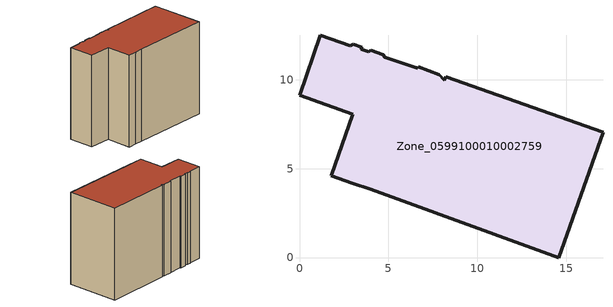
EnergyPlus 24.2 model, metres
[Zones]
Zone_0599100010002759
 floor ground (C_G): 4.71,11.41 4.8,11.27 6.65,10.64 6.67,10.72 7.88,10.3 8.15,9.98 8.22,10.17 17.08,7.05 14.6,0 4.01,3.85 2.96,4.19 1.78,4.61 2.99,8.06 0,9.14 1.18,12.49 2.86,11.92 3.03,12.01 3.49,11.84 3.46,11.72 3.89,11.58 4,11.66 z0
 wall outside (C_F): 14.6,0 17.08,7.05 8.22,10.17 8.15,9.98 7.88,10.3 6.67,10.72 6.65,10.64 4.8,11.27 4.71,11.41 4,11.66 3.89,11.58 3.46,11.72 3.49,11.84 3.03,12.01 2.86,11.92 1.18,12.49 0,9.14 2.99,8.06 1.78,4.61 2.96,4.19 4.01,3.85 14.6,0 z0:13.03
 roof outside (C_R): 4.8,11.27 4.71,11.41 4,11.66 3.89,11.58 3.46,11.72 3.49,11.84 3.03,12.01 2.86,11.92 1.18,12.49 0,9.14 2.99,8.06 1.78,4.61 2.96,4.19 4.01,3.85 14.6,0 17.08,7.05 8.22,10.17 8.15,9.98 7.88,10.3 6.67,10.72 6.65,10.64 z13.03
[BUILDING]
Pand.0599100010002759: North Axis=0; Terrain=City; Loads Convergence Tolerance Value=0.04; Temperature Convergence Tolerance Value=0.4; Solar Distribution=FullExterior; Maximum Number of Warmup Days=25; Minimum Number of Warmup Days=1
[Site:Location]
Rotterdam.The.Hague.AP_ZH_NLD Design_Conditions: Latitude=51.96; Longitude=4.45; Time Zone=1; Elevation=-4.5
[SITE:GROUNDTEMPERATURE:BUILDINGSURFACE]
18, 18, 18, 18, 18, 18, 18, 18, 18, 18, 18, 18
[MATERIAL] Thermal Absorptance=0.9; Solar Absorptance=0.7; Visible Absorptance=0.7
Name | Roughness | Thickness | Conductivity | Density | Specific Heat
G.TC.2006-2014 | MediumSmooth | 0.15 | 0.06 | 540 | 1210
F.TC.2006-2014 | Rough | 0.3 | 0.12 | 1920 | 840
R.TC.2006-2014 | MediumRough | 0.2 | 0.08 | 1500 | 1000
[CONSTRUCTION]
C_G: G.TC.2006-2014
C_F: F.TC.2006-2014
C_R: R.TC.2006-2014
[ZONE]
Zone_0599100010002759: Type=1; Multiplier=1; Ceiling Height=Autocalculate; Volume=Autocalculate; Floor Area=autocalculate; Part of Total Floor Area=Yes
[ZONEINFILTRATION:DESIGNFLOWRATE]
Infil_Zone_0599100010002759: Zone or ZoneList or Space or SpaceList=Zone_0599100010002759; Schedule=AlwaysOn; Design Flow Rate Calculation Method=Flow/Area; Flow Rate per Floor Area=0.0015; Constant Term Coefficient=1; Temperature Term Coefficient=0; Velocity Term Coefficient=0; Velocity Squared Term Coefficient=0
[HVACTEMPLATE:ZONE:IDEALLOADSAIRSYSTEM]
Zone_0599100010002759: Maximum Heating Supply Air Temperature=50; Minimum Cooling Supply Air Temperature=13; Maximum Heating Supply Air Humidity Ratio=0.0156; Minimum Cooling Supply Air Humidity Ratio=0.0077; Heating Limit=NoLimit; Cooling Limit=NoLimit; Dehumidification Control Type=ConstantSensibleHeatRatio; Cooling Sensible Heat Ratio=0.7; Dehumidification Setpoint=60; Humidification Control Type=None; Humidification Setpoint=30; Outdoor Air Method=None; Outdoor Air Flow Rate per Person=0.00944; Outdoor Air Flow Rate per Zone Floor Area=0; Outdoor Air Flow Rate per Zone=0; Demand Controlled Ventilation Type=None; Outdoor Air Economizer Type=NoEconomizer; Heat Recovery Type=None; Sensible Heat Recovery Effectiveness=0.7; Latent Heat Recovery Effectiveness=0.65
[ZONECONTROL:THERMOSTAT]
ThermostatControl_Zone_0599100010002759: Zone or ZoneList=Zone_0599100010002759; Control Type Schedule=DualSetpointControlType; Control 1=Thermostat_Zone_0599100010002759; Temperature Difference Between Cutout And Setpoint=0
[THERMOSTATSETPOINT:DUALSETPOINT]
Thermostat_Zone_0599100010002759: Heating Setpoint Temperature Schedule=HeatingSetpoint_Zone_0599100010002759; Cooling Setpoint Temperature Schedule=CoolingSetpoint_Zone_0599100010002759
[SCHEDULE:COMPACT]
HeatingSetpoint_Zone_0599100010002759: Through: 12/31, For: AllDays, Until: 24:00, 21
CoolingSetpoint_Zone_0599100010002759: Through: 12/31, For: AllDays, Until: 24:00, 24
DualSetpointControlType: Through: 12/31, For: AllDays, Until: 24:00, 4
AlwaysOn: Through: 12/31, For: AllDays, Until: 24:00, 1
